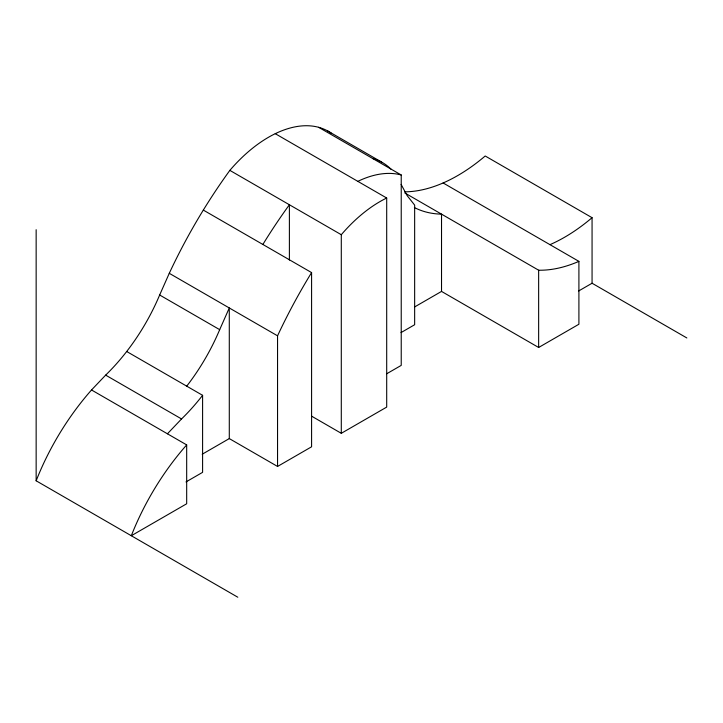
<?xml version="1.0" encoding="UTF-8"?>
<svg xmlns="http://www.w3.org/2000/svg" width="723" height="723" viewBox="0 0 723 723"><rect width="100%" height="100%" fill="white"/><g stroke="black" fill="none" stroke-linecap="round" stroke-linejoin="round"><path stroke-width="1.08" d="M237.795 597.216L36.15 480.795A182.404 105.305 -60 0 1 91.523 389.968L105.648 375.129A147.302 85.043 -60 0 0 159.656 295.002L169.272 273.312A364.952 210.709 -60 0 1 229.851 170.375A119.711 69.119 -60 0 1 331.197 133.131M186.715 386.154A147.302 85.043 -60 0 0 219.684 329.661L229.29 307.962L229.29 438.59L277.551 466.452L311.586 446.796L311.586 272.589L203.317 210.086M167.42 433.791L181.554 418.951A147.302 85.043 -60 0 0 202.594 395.318L126.688 351.495M414.622 306.95L441.527 291.414L538.644 347.483L578.906 324.238L578.906 261.365L443.118 182.964M401.003 332.607L414.65 324.726L414.65 205.106L407.148 195.626L401.111 184.383M202.196 454.234L229.29 438.59M185.983 481.934L202.594 472.345L202.594 395.318M386.76 373.737L401.229 365.386L401.229 174.984L318.635 127.302M578.671 290.971L592.065 283.235L686.85 337.957M311.496 416.105L341.292 433.312L386.697 407.094L386.697 198.021L275.255 133.683M592.065 283.235L592.065 217.695L485.205 155.996A168.775 97.442 -60 0 1 404.943 191.83M327.573 130.89L381.663 162.115M404.781 192.933L538.644 270.212A168.775 97.442 -60 0 0 578.906 261.365M229.851 170.375L341.292 234.713L341.292 433.312M169.272 273.312L277.551 335.824L277.551 466.452M159.656 295.002L219.684 329.661M105.648 375.129L181.554 418.951M91.523 389.968L186.679 444.907L186.679 503.768L131.306 535.734A182.404 105.305 -60 0 1 186.679 444.907M538.644 270.212L538.644 347.483M441.527 291.414L441.527 214.144A168.775 97.442 -60 0 1 414.396 207.555M289.39 260.036L289.39 204.745A364.952 210.709 -60 0 0 262.865 244.455M36.15 229.715L36.15 480.795M277.551 335.824A364.952 210.709 -60 0 1 311.586 272.589M341.292 234.713A119.711 69.119 -60 0 1 386.697 198.021M357.84 181.356A119.711 69.119 -60 0 1 401.229 174.984M372.725 158.527A119.711 69.119 -60 0 1 391.026 169.2M592.065 217.695A168.775 97.442 -60 0 1 549.977 244.654"/></g></svg>
